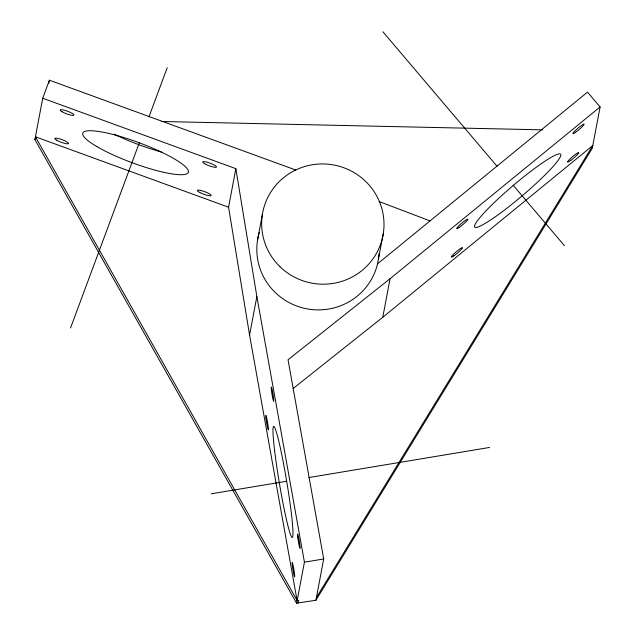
<?xml version="1.0" encoding="UTF-8"?>
<svg xmlns="http://www.w3.org/2000/svg" width="635" height="635" viewBox="0 0 635 635"><rect width="100%" height="100%" fill="white"/><g stroke="black" fill="none" stroke-linecap="round" stroke-linejoin="round"><path stroke-width="0.95" d="M377.484 263.89L587.518 92.123L600.099 106.942L592.288 148.257L315.897 600.281L296.553 603.155L34.901 139.557L42.712 98.242L49.411 80.208L295.846 170.045M48.863 83.098L49.411 80.208M298.069 603.25L298.585 600.496L297.132 600.734L249.571 335.097L228.568 207.208L235.847 168.648L42.712 98.242M257.516 240.22L262.374 214.511M249.571 335.097L256.858 296.529L235.847 168.648M296.553 603.155L297.077 600.4L35.425 136.803L228.568 207.208M297.132 600.734L304.419 562.173L256.858 296.529M259.247 232.553A61.214 60.087 10.7 0 0 272.423 289.6L276.638 293.822A61.214 60.087 10.7 0 0 377.23 265.105L383.294 233.624M315.897 600.281L323.699 558.967L288.036 359.767L390.065 278.717L600.099 106.942M293.116 388.509L382.778 317.278L390.065 278.717M34.901 139.557L35.925 136.819M70.556 327.962L139.263 142.962M148.931 116.935L167.227 67.659M316.413 597.527L592.812 145.502L382.778 317.278M211.288 493.792L286.472 481.274M308.927 477.536L489.553 447.453M304.419 562.173L323.699 558.967M161.298 121.491L542.592 129.857M297.077 600.4L298.585 600.496M379.159 201.557L430.038 220.909M382.889 31.75L497.102 166.33M513.144 185.23L564.475 245.721M161.663 152.082A56.317 10.597 20.4 0 1 114.165 134.199M379.055 253.468A61.214 60.087 10.7 0 1 378.436 259.334M204.541 163.671A7.342 1.381 20.4 0 0 216.202 167.267A7.342 1.381 20.4 0 0 208.074 162.496A7.342 1.381 20.4 0 0 204.541 163.671M61.984 111.704A7.342 1.381 20.4 0 0 73.644 115.3A7.342 1.381 20.4 0 0 65.516 110.53A7.342 1.381 20.4 0 0 61.984 111.704M96.83 146.558A56.317 10.597 20.4 0 0 186.206 174.077A56.317 10.597 20.4 0 0 123.881 137.541A56.317 10.597 20.4 0 0 96.83 146.558M199.803 192.492A7.342 1.381 20.4 0 0 211.026 195.62A7.342 1.381 20.4 0 0 201.851 190.714A7.342 1.381 20.4 0 0 199.803 192.492M56.61 140.168A7.342 1.381 20.4 0 0 68.27 143.756A7.342 1.381 20.4 0 0 60.135 138.994A7.342 1.381 20.4 0 0 56.61 140.168M274.63 450.755A56.317 3.762 80.5 0 0 291.862 537.274A56.317 3.762 80.5 0 0 282.345 457.541A56.317 3.762 80.5 0 0 274.63 450.755M292.251 564.777A7.342 0.492 80.5 0 0 294.497 576.699A7.342 0.492 80.5 0 0 293.513 567.333A7.342 0.492 80.5 0 0 292.251 564.777M266.009 418.521A7.342 0.492 80.5 0 0 268.256 429.808A7.342 0.492 80.5 0 0 267.017 419.41A7.342 0.492 80.5 0 0 266.009 418.521M271.391 390.057A7.342 0.492 80.5 0 0 273.637 401.344A7.342 0.492 80.5 0 0 272.391 390.946A7.342 0.492 80.5 0 0 271.391 390.057M297.712 537.083A7.342 0.492 80.5 0 0 299.958 548.37A7.342 0.492 80.5 0 0 298.72 537.972A7.342 0.492 80.5 0 0 297.712 537.083M494.427 217.392A56.317 6.834 -40.3 0 0 560.832 155.353A56.317 6.834 -40.3 0 0 497.888 199.104A56.317 6.834 -40.3 0 0 494.427 217.392M570.73 160.369A7.342 0.889 -40.3 0 0 578.755 152.583A7.342 0.889 -40.3 0 0 569.944 159.012A7.342 0.889 -40.3 0 0 570.73 160.369M453.874 255.873A7.342 0.889 -40.3 0 0 462.534 247.777A7.342 0.889 -40.3 0 0 454.327 253.484A7.342 0.889 -40.3 0 0 453.874 255.873M459.248 227.409A7.342 0.889 -40.3 0 0 467.916 219.321A7.342 0.889 -40.3 0 0 459.7 225.028A7.342 0.889 -40.3 0 0 459.248 227.409M575.485 132.35A7.342 0.889 -40.3 0 0 584.144 124.262A7.342 0.889 -40.3 0 0 575.929 129.969A7.342 0.889 -40.3 0 0 575.485 132.35M280.043 266.756A61.214 60.087 10.7 0 0 382.087 239.395A61.214 60.087 10.7 0 0 306.364 166.052A61.214 60.087 10.7 0 0 280.043 266.756"/></g></svg>
